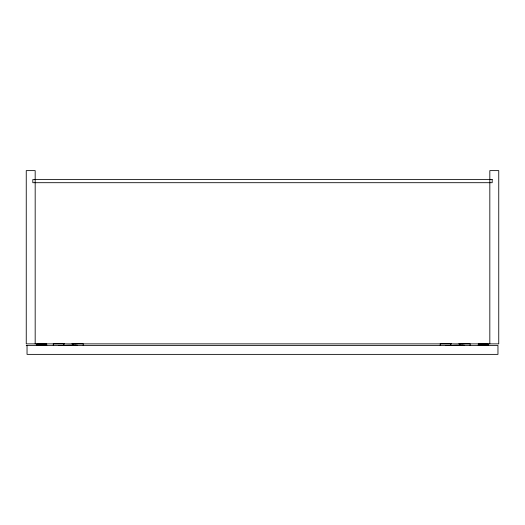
<?xml version="1.0" encoding="UTF-8"?>
<svg xmlns="http://www.w3.org/2000/svg" width="525" height="525" viewBox="0 0 525 525"><rect width="100%" height="100%" fill="white"/><g stroke="black" fill="none" stroke-linecap="round" stroke-linejoin="round"><path stroke-width="0.79" d="M75.731 345.502L77.431 345.45M462.656 345.502L464.356 345.45M77.431 345.188L59.069 345.45L76.118 345.188M464.356 345.188L445.994 345.45L463.043 345.188M64.608 343.77L53.288 343.77L53.288 345.45M71.892 343.77L83.212 343.77L83.212 345.45M451.533 343.77L440.212 343.77L440.212 345.45M458.817 343.77L470.137 343.77L470.137 345.45M39.126 343.98L44.349 343.98M480.651 343.98L485.874 343.98M38.325 344.085L45.15 344.085M479.85 344.085L486.675 344.085M66.34 345.345L70.16 345.345M453.265 345.345L457.085 345.345M26.25 345.45L497.962 345.45L497.962 354.375L27.038 354.375L27.038 345.45M445.994 345.45L447.694 345.502M59.069 345.45L60.769 345.502M489.825 343.875L489.825 170.625L498.75 170.625L498.75 343.875L26.25 343.875L26.25 170.625L35.175 170.625L35.175 343.875M488.25 343.882L488.25 345.45M487.896 343.967L487.896 345.398L478.629 345.398L478.629 343.967M486.983 343.547L486.983 345.155L479.542 345.155L479.542 343.547M483.919 343.613L483.919 345.148M482.606 343.613L482.606 345.148M478.275 343.882L478.275 345.45M459.834 343.763L459.834 344.558M459.572 343.763L459.572 345.548M450.778 343.763L450.778 345.548M450.516 343.763L450.516 344.558M72.909 343.763L72.909 344.558M72.647 343.763L72.647 345.548M63.853 343.763L63.853 345.548M63.591 343.763L63.591 344.558M46.725 343.882L46.725 345.45M46.371 343.967L46.371 345.398L37.104 345.398L37.104 343.967M45.458 343.547L45.458 345.155L38.017 345.155L38.017 343.547M42.394 343.613L42.394 345.148M41.081 343.613L41.081 345.148M36.75 343.882L36.75 345.45M492.188 179.55L32.812 179.55L32.812 182.7L492.188 182.7L492.188 179.55"/></g></svg>
